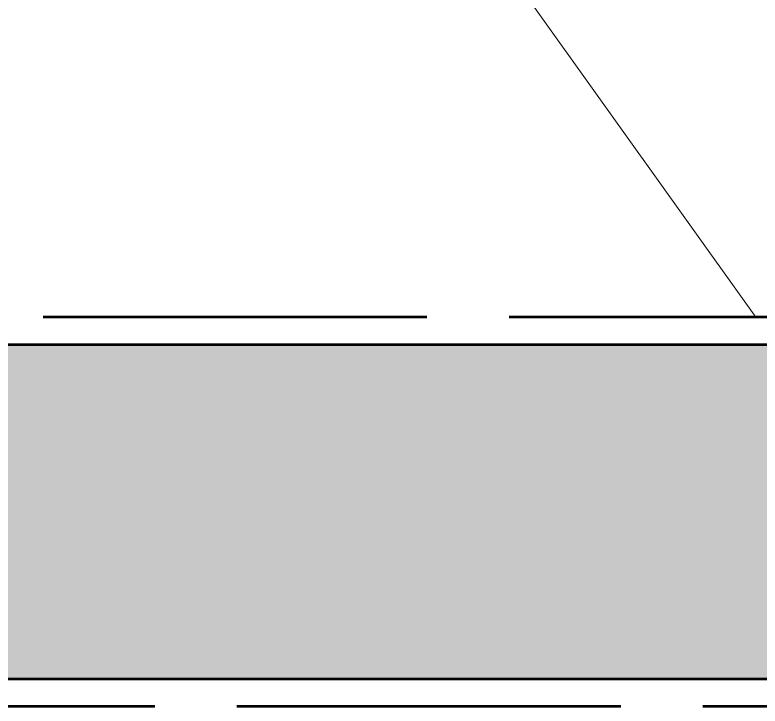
# Model space of a CAD drawing. Header units: millimetres. Extents: x -6059 to 54774, y -4267 to 3014.
# Drawn here: x 48256 to 49216, y -35 to 855 of the extents above; entities that cross this region are included whole.
import ezdxf

# ---------------------------------------------------------------- set-up
doc = ezdxf.new("R2010")
doc.units = ezdxf.units.MM
doc.linetypes.add('DASH_494_106', pattern=[599.722222, 493.888889, -105.833333])
for name, color, linetype in [('GEOFAB', 5, 'Continuous'), ('LEADERS', 7, 'Continuous'), ('MODULE_ART', 7, 'Continuous'), ('TANK', 7, 'Continuous')]:
    doc.layers.add(name, color=color, linetype=linetype)

# ---------------------------------------------------------------- blocks, each defined once
blk = doc.blocks.new('atlancube_face')
at = {"true_color": 0x000000}
blk.add_solid([(-1.79, -1.79), (1151.79, -1.79), (-1.79, 781.79), (1151.79, 781.79)], dxfattribs=at)

msp = doc.modelspace()

# ---------------------------------------------------------------- linework, layer by layer
at = {"layer": 'GEOFAB', "color": 5, "linetype": 'DASH_494_106', "lineweight": 53}
msp.add_lwpolyline([(-35.28, -35.28), (51785.28, -35.28), (51785.28, 465.28), (-35.28, 465.28)], close=True, dxfattribs=at)
at = {"layer": 'LEADERS', "lineweight": 18}
msp.add_line((48469.17, 1502.44), (49210, 465.28), dxfattribs=at)
at = {"layer": 'TANK', "lineweight": 53}
msp.add_lwpolyline([(0, 0), (51750, 0), (51750, 430), (0, 430)], close=True, dxfattribs=at)

# ---------------------------------------------------------------- block references
at = {"layer": 'MODULE_ART', "yscale": 0.5512820512820513}
for p in [(47150, 0), (48300, 0)]:
    msp.add_blockref('atlancube_face', p, dxfattribs=at)

doc.saveas('drawing.dxf')
